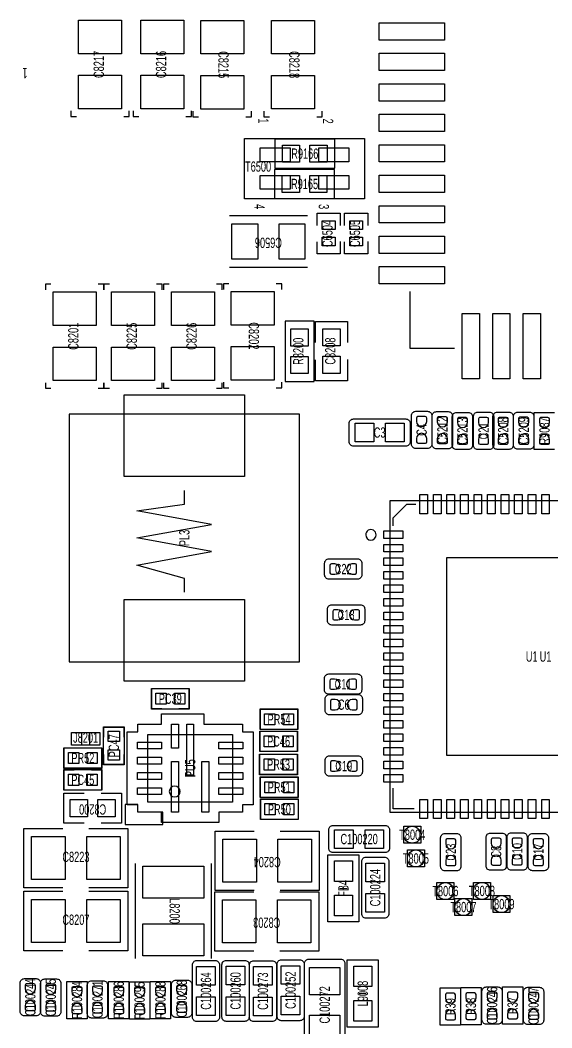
# Model space of a CAD drawing. Extents: x -30 to 128, y -44 to 82.
# Drawn here: x 80.63 to 96.34, y 12.63 to 42.39 of the extents above; entities that cross this region are included whole.
import ezdxf
from ezdxf.enums import TextEntityAlignment as Align

# ---------------------------------------------------------------- set-up
doc = ezdxf.new("R2010")
doc.units = 0
for name, color, linetype in [('PG_ASSEMBLY_TOP', 7, 'CONTINUOUS'), ('PG_SILKSCREEN_TOP', 7, 'CONTINUOUS'), ('PIN_TOP', 3, 'CONTINUOUS'), ('RD_ASSEMBLY_TOP', 70, 'CONTINUOUS'), ('RD_SILKSCREEN_TOP', 7, 'CONTINUOUS')]:
    doc.layers.add(name, color=color, linetype=linetype)

msp = doc.modelspace()

# ---------------------------------------------------------------- linework, layer by layer
at = {"layer": 'PG_ASSEMBLY_TOP'}
for points in [[(89.930732, 38.87978), (88.152732, 38.87978), (88.152732, 38.024816), (89.930732, 38.024816), (89.930732, 38.87978)], [(89.924128, 37.984684), (88.146128, 37.984684), (88.146128, 37.12972), (89.924128, 37.12972), (89.924128, 37.984684)], [(89.11971, 36.611306), (86.812374, 36.611306)], [(89.404698, 36.692332), (90.090498, 36.692332)], [(89.404698, 36.32708), (89.404698, 36.692332)], [(90.090498, 36.692332), (90.090498, 36.32581)], [(90.217498, 36.692332), (90.903298, 36.692332)], [(90.217498, 36.32708), (90.217498, 36.692332)], [(90.903298, 36.692332), (90.903298, 36.32581)], [(89.404698, 35.498532), (89.404698, 35.846004)], [(90.090498, 35.856672), (90.090498, 35.498532)], [(90.217498, 35.498532), (90.217498, 35.846004)], [(90.903298, 35.856672), (90.903298, 35.498532)], [(90.090498, 35.498532), (89.404698, 35.498532)], [(90.903298, 35.498532), (90.217498, 35.498532)], [(86.812374, 35.10407), (89.11971, 35.10407)], [(88.459818, 33.505394), (88.459818, 31.727394), (89.314782, 31.727394), (89.314782, 33.505394), (88.459818, 33.505394)], [(89.362534, 32.875474), (89.362534, 33.497774), (90.302334, 33.497774), (90.302334, 32.875474)], [(90.302334, 32.371284), (90.302334, 31.745174), (89.362534, 31.745174), (89.362534, 32.367474)], [(88.881204, 23.447756), (88.881204, 30.755844), (82.081116, 30.755844), (82.081116, 23.447756), (88.881204, 23.447756)], [(92.193364, 29.870654), (92.193364, 30.716728)], [(92.320364, 30.843728), (92.666566, 30.843728)], [(92.793566, 30.716728), (92.793566, 29.870654)], [(92.80779, 29.861256), (92.80779, 30.70733)], [(92.93479, 30.83433), (93.280992, 30.83433)], [(93.400118, 29.839158), (93.400118, 30.685232)], [(93.407992, 30.70733), (93.407992, 29.861256)], [(93.527118, 30.812232), (93.87332, 30.812232)], [(94.00032, 30.685232), (94.00032, 29.839158)], [(94.02318, 29.84246), (94.02318, 30.688534)], [(94.15018, 30.815534), (94.496382, 30.815534)], [(94.603316, 29.845), (94.603316, 30.691074)], [(94.623382, 30.688534), (94.623382, 29.84246)], [(94.730316, 30.818074), (95.076518, 30.818074)], [(95.203518, 30.691074), (95.203518, 29.845)], [(95.210376, 29.847794), (95.210376, 30.693868)], [(95.337376, 30.820868), (95.683578, 30.820868)], [(95.810578, 30.693868), (95.810578, 29.847794)], [(95.825056, 30.812486), (96.425004, 30.812486)], [(95.825056, 29.712666), (95.825056, 30.812486)], [(92.666566, 29.743654), (92.320364, 29.743654)], [(93.280992, 29.734256), (92.93479, 29.734256)], [(93.87332, 29.712158), (93.527118, 29.712158)], [(94.496382, 29.71546), (94.15018, 29.71546)], [(95.076518, 29.718), (94.730316, 29.718)], [(95.683578, 29.720794), (95.337376, 29.720794)], [(96.425004, 29.712666), (95.825056, 29.712666)], [(91.555316, 28.201366), (91.555316, 19.001486), (100.755196, 19.001486), (100.755196, 28.201366), (91.555316, 28.201366)], [(89.627456, 26.01087), (89.627456, 26.357072)], [(89.754456, 26.484072), (90.60053, 26.484072)], [(90.72753, 26.357072), (90.72753, 26.01087)], [(90.60053, 25.88387), (89.754456, 25.88387)], [(89.713054, 24.658574), (89.713054, 25.004776)], [(89.840054, 25.131776), (90.686128, 25.131776)], [(90.813128, 25.004776), (90.813128, 24.658574)], [(90.686128, 24.531574), (89.840054, 24.531574)], [(89.624154, 22.611842), (89.624154, 22.958044)], [(89.751154, 23.085044), (90.597228, 23.085044)], [(90.724228, 22.958044), (90.724228, 22.611842)], [(89.643712, 22.006814), (89.643712, 22.353016)], [(90.597228, 22.484842), (89.751154, 22.484842)], [(89.770712, 22.480016), (90.616786, 22.480016)], [(90.743786, 22.353016), (90.743786, 22.006814)], [(90.616786, 21.879814), (89.770712, 21.879814)], [(89.642188, 20.193508), (89.642188, 20.53971)], [(89.769188, 20.66671), (90.615262, 20.66671)], [(90.742262, 20.53971), (90.742262, 20.193508)], [(90.615262, 20.066508), (89.769188, 20.066508)], [(82.517996, 18.678652), (81.921096, 18.678652), (81.921096, 19.567652), (82.517996, 19.567652)], [(83.022186, 19.567652), (83.622896, 19.567652), (83.622896, 18.678652), (83.025996, 18.678652)], [(80.740504, 16.769334), (80.740504, 18.523966)], [(80.740504, 18.523966), (81.893664, 18.523966)], [(82.660744, 18.523966), (83.813904, 18.523966)], [(83.813904, 18.523966), (83.813904, 16.769334)], [(86.39302, 16.690594), (86.39302, 18.445226)], [(86.39302, 18.445226), (87.54618, 18.445226)], [(88.31326, 18.445226), (89.46642, 18.445226)], [(89.46642, 18.445226), (89.46642, 16.690594)], [(93.056202, 17.400524), (93.056202, 18.246598)], [(93.183202, 18.373598), (93.529404, 18.373598)], [(93.656404, 18.246598), (93.656404, 17.400524)], [(94.397322, 17.414494), (94.397322, 18.260568)], [(94.524322, 18.387568), (94.870524, 18.387568)], [(94.997524, 18.260568), (94.997524, 17.414494)], [(95.017336, 17.41932), (95.017336, 18.265394)], [(95.144336, 18.392394), (95.490538, 18.392394)], [(95.617538, 18.265394), (95.617538, 17.41932)], [(95.644716, 17.403064), (95.644716, 18.249138)], [(95.771716, 18.376138), (96.117918, 18.376138)], [(96.244918, 18.249138), (96.244918, 17.403064)], [(89.724484, 15.762986), (89.724484, 17.744186), (90.638884, 17.744186), (90.638884, 15.762986), (89.724484, 15.762986)], [(93.529404, 17.273524), (93.183202, 17.273524)], [(94.870524, 17.287494), (94.524322, 17.287494)], [(95.490538, 17.29232), (95.144336, 17.29232)], [(96.117918, 17.276064), (95.771716, 17.276064)], [(81.893664, 16.769334), (80.740504, 16.769334)], [(80.740504, 14.913102), (80.740504, 16.667734)], [(80.740504, 16.667734), (81.893664, 16.667734)], [(83.813904, 16.769334), (82.660744, 16.769334)], [(82.660744, 16.667734), (83.813904, 16.667734)], [(83.813904, 16.667734), (83.813904, 14.913102)], [(87.54618, 16.690594), (86.39302, 16.690594)], [(89.46642, 16.690594), (88.31326, 16.690594)], [(86.379558, 14.900656), (86.379558, 16.655288)], [(86.379558, 16.655288), (87.532718, 16.655288)], [(88.299798, 16.655288), (89.452958, 16.655288)], [(89.452958, 16.655288), (89.452958, 14.900656)], [(81.893664, 14.913102), (80.740504, 14.913102)], [(83.813904, 14.913102), (82.660744, 14.913102)], [(87.532718, 14.900656), (86.379558, 14.900656)], [(89.452958, 14.900656), (88.299798, 14.900656)], [(90.297508, 12.657582), (90.297508, 14.638782), (91.211908, 14.638782), (91.211908, 12.657582), (90.297508, 12.657582)], [(80.75549, 14.088618), (81.101692, 14.088618)], [(81.360518, 14.079982), (81.70672, 14.079982)], [(82.009234, 14.004036), (82.609182, 14.004036)], [(82.009234, 12.904216), (82.009234, 14.004036)], [(82.609182, 14.004036), (82.609182, 12.904216)], [(82.741262, 14.02461), (83.087464, 14.02461)], [(83.243166, 14.002004), (83.843114, 14.002004)], [(83.243166, 12.902184), (83.243166, 14.002004)], [(83.843114, 14.002004), (83.843114, 12.902184)], [(83.858862, 13.99159), (84.45881, 13.99159)], [(83.858862, 12.89177), (83.858862, 13.99159)], [(84.45881, 13.99159), (84.45881, 12.89177)], [(84.474304, 14.00175), (85.074252, 14.00175)], [(84.474304, 12.90193), (84.474304, 14.00175)], [(85.074252, 14.00175), (85.074252, 12.90193)], [(85.231224, 14.04493), (85.577426, 14.04493)], [(80.62849, 13.115544), (80.62849, 13.961618)], [(81.228692, 13.961618), (81.228692, 13.115544)], [(81.233518, 13.106908), (81.233518, 13.952982)], [(81.83372, 13.952982), (81.83372, 13.106908)], [(82.614262, 13.051536), (82.614262, 13.89761)], [(83.214464, 13.89761), (83.214464, 13.051536)], [(85.104224, 13.071856), (85.104224, 13.91793)], [(85.704426, 13.91793), (85.704426, 13.071856)], [(93.046296, 13.811758), (93.646244, 13.811758)], [(93.046296, 12.711938), (93.046296, 13.811758)], [(93.646244, 13.811758), (93.646244, 12.711938)], [(93.651324, 13.821918), (94.251272, 13.821918)], [(93.651324, 12.722098), (93.651324, 13.821918)], [(94.251272, 13.821918), (94.251272, 12.722098)], [(94.276926, 12.869672), (94.276926, 13.715746)], [(94.403926, 13.842746), (94.750128, 13.842746)], [(94.877128, 13.715746), (94.877128, 12.869672)], [(94.882716, 13.842746), (95.482664, 13.842746)], [(94.882716, 12.742926), (94.882716, 13.842746)], [(95.482664, 13.842746), (95.482664, 12.742926)], [(95.502984, 12.859512), (95.502984, 13.705586)], [(95.629984, 13.832586), (95.976186, 13.832586)], [(96.103186, 13.705586), (96.103186, 12.859512)], [(81.101692, 12.988544), (80.75549, 12.988544)], [(81.70672, 12.979908), (81.360518, 12.979908)], [(82.609182, 12.904216), (82.009234, 12.904216)], [(83.087464, 12.924536), (82.741262, 12.924536)], [(83.843114, 12.902184), (83.243166, 12.902184)], [(84.45881, 12.89177), (83.858862, 12.89177)], [(85.074252, 12.90193), (84.474304, 12.90193)], [(85.577426, 12.944856), (85.231224, 12.944856)], [(93.646244, 12.711938), (93.046296, 12.711938)], [(94.251272, 12.722098), (93.651324, 12.722098)], [(94.750128, 12.742672), (94.403926, 12.742672)], [(95.482664, 12.742926), (94.882716, 12.742926)], [(95.976186, 12.732512), (95.629984, 12.732512)]]:
    msp.add_lwpolyline(points, dxfattribs=at)
for points in [[(92.193364, 30.716728, -0.414214), (92.320364, 30.843728)], [(92.666566, 30.843728, -0.414214), (92.793566, 30.716728)], [(92.80779, 30.70733, -0.414214), (92.93479, 30.83433)], [(93.280992, 30.83433, -0.414214), (93.407992, 30.70733)], [(93.400118, 30.685232, -0.414214), (93.527118, 30.812232)], [(93.87332, 30.812232, -0.414214), (94.00032, 30.685232)], [(94.02318, 30.688534, -0.414214), (94.15018, 30.815534)], [(94.496382, 30.815534, -0.414214), (94.623382, 30.688534)], [(94.603316, 30.691074, -0.414214), (94.730316, 30.818074)], [(95.076518, 30.818074, -0.414214), (95.203518, 30.691074)], [(95.210376, 30.693868, -0.414214), (95.337376, 30.820868)], [(95.683578, 30.820868, -0.414214), (95.810578, 30.693868)], [(92.320364, 29.743654, -0.414214), (92.193364, 29.870654)], [(92.793566, 29.870654, -0.414214), (92.666566, 29.743654)], [(92.93479, 29.734256, -0.414214), (92.80779, 29.861256)], [(93.407992, 29.861256, -0.414214), (93.280992, 29.734256)], [(93.527118, 29.712158, -0.414214), (93.400118, 29.839158)], [(94.00032, 29.839158, -0.414214), (93.87332, 29.712158)], [(94.15018, 29.71546, -0.414214), (94.02318, 29.84246)], [(94.623382, 29.84246, -0.414214), (94.496382, 29.71546)], [(94.730316, 29.718, -0.414214), (94.603316, 29.845)], [(95.203518, 29.845, -0.414214), (95.076518, 29.718)], [(95.337376, 29.720794, -0.414214), (95.210376, 29.847794)], [(95.810578, 29.847794, -0.414214), (95.683578, 29.720794)], [(89.627456, 26.357072, -0.414214), (89.754456, 26.484072)], [(90.60053, 26.484072, -0.414214), (90.72753, 26.357072)], [(89.754456, 25.88387, -0.414214), (89.627456, 26.01087)], [(90.72753, 26.01087, -0.414214), (90.60053, 25.88387)], [(89.713054, 25.004776, -0.414214), (89.840054, 25.131776)], [(90.686128, 25.131776, -0.414214), (90.813128, 25.004776)], [(89.840054, 24.531574, -0.414214), (89.713054, 24.658574)], [(90.813128, 24.658574, -0.414214), (90.686128, 24.531574)], [(89.624154, 22.958044, -0.414214), (89.751154, 23.085044)], [(90.597228, 23.085044, -0.414214), (90.724228, 22.958044)], [(89.751154, 22.484842, -0.414214), (89.624154, 22.611842)], [(89.643712, 22.353016, -0.414214), (89.770712, 22.480016)], [(90.724228, 22.611842, -0.414214), (90.597228, 22.484842)], [(90.616786, 22.480016, -0.414214), (90.743786, 22.353016)], [(89.770712, 21.879814, -0.414214), (89.643712, 22.006814)], [(90.743786, 22.006814, -0.414214), (90.616786, 21.879814)], [(89.642188, 20.53971, -0.414214), (89.769188, 20.66671)], [(90.615262, 20.66671, -0.414214), (90.742262, 20.53971)], [(89.769188, 20.066508, -0.414214), (89.642188, 20.193508)], [(90.742262, 20.193508, -0.414214), (90.615262, 20.066508)], [(85.35797, 19.61388, 1), (85.036914, 19.61388, 1), (85.35797, 19.61388)], [(93.056202, 18.246598, -0.414214), (93.183202, 18.373598)], [(93.529404, 18.373598, -0.414214), (93.656404, 18.246598)], [(94.397322, 18.260568, -0.414214), (94.524322, 18.387568)], [(94.870524, 18.387568, -0.414214), (94.997524, 18.260568)], [(95.017336, 18.265394, -0.414214), (95.144336, 18.392394)], [(95.490538, 18.392394, -0.414214), (95.617538, 18.265394)], [(95.644716, 18.249138, -0.414214), (95.771716, 18.376138)], [(96.117918, 18.376138, -0.414214), (96.244918, 18.249138)], [(93.183202, 17.273524, -0.414214), (93.056202, 17.400524)], [(93.656404, 17.400524, -0.414214), (93.529404, 17.273524)], [(94.524322, 17.287494, -0.414214), (94.397322, 17.414494)], [(94.997524, 17.414494, -0.414214), (94.870524, 17.287494)], [(95.144336, 17.29232, -0.414214), (95.017336, 17.41932)], [(95.617538, 17.41932, -0.414214), (95.490538, 17.29232)], [(95.771716, 17.276064, -0.414214), (95.644716, 17.403064)], [(96.244918, 17.403064, -0.414214), (96.117918, 17.276064)], [(80.62849, 13.961618, -0.414214), (80.75549, 14.088618)], [(81.101692, 14.088618, -0.414214), (81.228692, 13.961618)], [(81.233518, 13.952982, -0.414214), (81.360518, 14.079982)], [(81.70672, 14.079982, -0.414214), (81.83372, 13.952982)], [(82.614262, 13.89761, -0.414214), (82.741262, 14.02461)], [(83.087464, 14.02461, -0.414214), (83.214464, 13.89761)], [(85.104224, 13.91793, -0.414214), (85.231224, 14.04493)], [(85.577426, 14.04493, -0.414214), (85.704426, 13.91793)], [(94.276926, 13.715746, -0.414214), (94.403926, 13.842746)], [(94.750128, 13.842746, -0.414214), (94.877128, 13.715746)], [(95.502984, 13.705586, -0.414214), (95.629984, 13.832586)], [(95.976186, 13.832586, -0.414214), (96.103186, 13.705586)], [(80.75549, 12.988544, -0.414214), (80.62849, 13.115544)], [(81.228692, 13.115544, -0.414214), (81.101692, 12.988544)], [(81.360518, 12.979908, -0.414214), (81.233518, 13.106908)], [(81.83372, 13.106908, -0.414214), (81.70672, 12.979908)], [(82.741262, 12.924536, -0.414214), (82.614262, 13.051536)], [(83.214464, 13.051536, -0.414214), (83.087464, 12.924536)], [(85.231224, 12.944856, -0.414214), (85.104224, 13.071856)], [(85.704426, 13.071856, -0.414214), (85.577426, 12.944856)], [(94.403926, 12.742672, -0.414214), (94.276926, 12.869672)], [(94.877128, 12.869672, -0.414214), (94.750128, 12.742672)], [(95.629984, 12.732512, -0.414214), (95.502984, 12.859512)], [(96.103186, 12.859512, -0.414214), (95.976186, 12.732512)]]:
    msp.add_lwpolyline(points, format="xyb", dxfattribs=at)
for points in [[(92.026994, 30.61589, -0.414214), (92.153994, 30.48889), (92.153994, 29.942536, -0.414214), (92.026994, 29.815536), (90.48115, 29.815536, -0.414214), (90.35415, 29.942536), (90.35415, 30.48889, -0.414214), (90.48115, 30.61589)], [(89.874344, 17.810988, -0.414214), (89.747344, 17.937988), (89.747344, 18.484342, -0.414214), (89.874344, 18.611342), (91.420188, 18.611342, -0.414214), (91.547188, 18.484342), (91.547188, 17.937988, -0.414214), (91.420188, 17.810988)], [(91.522804, 16.002508, -0.414214), (91.395804, 15.875508), (90.84945, 15.875508, -0.414214), (90.72245, 16.002508), (90.72245, 17.548352, -0.414214), (90.84945, 17.675352), (91.395804, 17.675352, -0.414214), (91.522804, 17.548352)], [(85.71992, 14.495526, -0.414214), (85.84692, 14.622526), (86.393274, 14.622526, -0.414214), (86.520274, 14.495526), (86.520274, 12.949682, -0.414214), (86.393274, 12.822682), (85.84692, 12.822682, -0.414214), (85.71992, 12.949682)], [(87.394542, 12.954254, -0.414214), (87.267542, 12.827254), (86.721188, 12.827254, -0.414214), (86.594188, 12.954254), (86.594188, 14.500098, -0.414214), (86.721188, 14.627098), (87.267542, 14.627098, -0.414214), (87.394542, 14.500098)], [(88.203278, 12.944856, -0.414214), (88.076278, 12.817856), (87.529924, 12.817856, -0.414214), (87.402924, 12.944856), (87.402924, 14.4907, -0.414214), (87.529924, 14.6177), (88.076278, 14.6177, -0.414214), (88.203278, 14.4907)], [(88.220804, 14.51864, -0.414214), (88.347804, 14.64564), (88.894158, 14.64564, -0.414214), (89.021158, 14.51864), (89.021158, 12.972796, -0.414214), (88.894158, 12.845796), (88.347804, 12.845796, -0.414214), (88.220804, 12.972796)], [(89.030302, 14.53515, -0.414214), (89.157302, 14.66215), (90.102182, 14.66215, -0.414214), (90.229182, 14.53515), (90.229182, 12.09167, -0.414214), (90.102182, 11.96467), (89.157302, 11.96467, -0.414214), (89.030302, 12.09167)]]:
    msp.add_lwpolyline(points, format="xyb", close=True, dxfattribs=at)
for points in [[(85.624416, 22.660102), (85.624416, 22.050502), (84.506816, 22.050502), (84.506816, 22.660102)], [(88.839294, 22.052534), (88.839294, 21.442934), (87.721694, 21.442934), (87.721694, 22.052534)], [(83.092798, 21.523452), (83.702398, 21.523452), (83.702398, 20.405852), (83.092798, 20.405852)], [(86.904576, 19.299682), (84.404708, 19.299682), (84.404708, 21.299678), (86.904576, 21.299678)], [(88.82634, 21.401278), (88.82634, 20.791678), (87.70874, 20.791678), (87.70874, 21.401278)], [(81.923128, 20.298918), (81.923128, 20.908518), (83.040728, 20.908518), (83.040728, 20.298918)], [(88.824054, 20.719288), (88.824054, 20.109688), (87.706454, 20.109688), (87.706454, 20.719288)], [(81.922366, 19.654266), (81.922366, 20.263866), (83.039966, 20.263866), (83.039966, 19.654266)], [(87.726774, 19.435318), (87.726774, 20.044918), (88.844374, 20.044918), (88.844374, 19.435318)], [(87.731854, 18.786602), (87.731854, 19.396202), (88.849454, 19.396202), (88.849454, 18.786602)], [(91.967812, 18.089372), (91.967812, 18.589244), (92.467684, 18.589244), (92.467684, 18.089372)], [(92.075, 17.38757), (92.075, 17.887442), (92.574872, 17.887442), (92.574872, 17.38757)], [(92.946474, 16.42491), (92.946474, 16.924782), (93.446346, 16.924782), (93.446346, 16.42491)], [(94.027752, 16.428212), (94.027752, 16.928084), (94.527624, 16.928084), (94.527624, 16.428212)], [(93.47962, 15.952724), (93.47962, 16.452596), (93.979492, 16.452596), (93.979492, 15.952724)], [(94.604332, 16.039084), (94.604332, 16.538956), (95.104204, 16.538956), (95.104204, 16.039084)]]:
    msp.add_lwpolyline(points, close=True, dxfattribs=at)
at = {"layer": 'PG_SILKSCREEN_TOP'}
for points in [[(82.126836, 39.715186), (82.126836, 39.550086)], [(83.854036, 39.550086), (83.854036, 39.715186)], [(83.96732, 39.713662), (83.96732, 39.548562)], [(85.69452, 39.548562), (85.69452, 39.713662)], [(85.736684, 39.707312), (85.736684, 39.542212)], [(87.463884, 39.542212), (87.463884, 39.707312)], [(87.831168, 39.708836), (87.831168, 39.543736)], [(89.558368, 39.543736), (89.558368, 39.708836)], [(82.126836, 39.550086), (82.291936, 39.550086)], [(83.688936, 39.550086), (83.854036, 39.550086)], [(83.96732, 39.548562), (84.13242, 39.548562)], [(85.52942, 39.548562), (85.69452, 39.548562)], [(85.736684, 39.542212), (85.901784, 39.542212)], [(87.298784, 39.542212), (87.463884, 39.542212)], [(87.831168, 39.543736), (87.996268, 39.543736)], [(89.393268, 39.543736), (89.558368, 39.543736)], [(87.254588, 37.122354), (87.254588, 38.900354)], [(87.254588, 38.900354), (90.810588, 38.900354)], [(90.810588, 38.900354), (90.810588, 37.122354)], [(90.810588, 37.122354), (87.254588, 37.122354)], [(81.374742, 34.59607), (81.374742, 34.43097)], [(81.539842, 34.59607), (81.374742, 34.59607)], [(83.101942, 34.59607), (82.936842, 34.59607)], [(83.100672, 34.59607), (83.100672, 34.43097)], [(83.265772, 34.59607), (83.100672, 34.59607)], [(83.101942, 34.43097), (83.101942, 34.59607)], [(84.827872, 34.59607), (84.662772, 34.59607)], [(84.827872, 34.43097), (84.827872, 34.59607)], [(84.869274, 34.59607), (84.869274, 34.43097)], [(85.034374, 34.59607), (84.869274, 34.59607)], [(86.596474, 34.59607), (86.431374, 34.59607)], [(86.596474, 34.43097), (86.596474, 34.59607)], [(86.634574, 34.608008), (86.634574, 34.442908)], [(86.799674, 34.608008), (86.634574, 34.608008)], [(88.361774, 34.608008), (88.196674, 34.608008)], [(88.361774, 34.442908), (88.361774, 34.608008)], [(92.14866, 34.378392), (92.14866, 32.711136), (93.466158, 32.711136)], [(81.374742, 31.68777), (81.374742, 31.52267)], [(83.100672, 31.68777), (83.100672, 31.52267)], [(83.101942, 31.52267), (83.101942, 31.68777)], [(84.827872, 31.52267), (84.827872, 31.68777)], [(84.869274, 31.68777), (84.869274, 31.52267)], [(86.596474, 31.52267), (86.596474, 31.68777)], [(86.634574, 31.699708), (86.634574, 31.534608)], [(88.361774, 31.534608), (88.361774, 31.699708)], [(81.374742, 31.52267), (81.539842, 31.52267)], [(82.936842, 31.52267), (83.101942, 31.52267)], [(83.100672, 31.52267), (83.265772, 31.52267)], [(84.662772, 31.52267), (84.827872, 31.52267)], [(84.869274, 31.52267), (85.034374, 31.52267)], [(86.431374, 31.52267), (86.596474, 31.52267)], [(86.634574, 31.534608), (86.799674, 31.534608)], [(88.196674, 31.534608), (88.361774, 31.534608)], [(83.2612, 30.755844), (82.081116, 30.755844), (82.081116, 23.447756), (83.461098, 23.447756)], [(88.881204, 23.447756), (88.881204, 30.755844), (87.581232, 30.755844)], [(85.48116, 25.501854), (85.48116, 25.901904), (84.081112, 26.3017), (86.28126, 26.70175), (84.081112, 27.1018), (86.28126, 27.50185), (84.081112, 27.9019), (85.48116, 28.101798), (85.48116, 28.501848)], [(91.655392, 27.4574), (91.655392, 27.701494), (92.055188, 28.10129), (92.322142, 28.10129)], [(87.62111, 23.447756), (88.881204, 23.447756)], [(84.811616, 22.055328), (84.515706, 22.055328), (84.515706, 22.655276), (84.811616, 22.655276)], [(85.319616, 22.655276), (85.615526, 22.655276), (85.615526, 22.055328)], [(85.615526, 22.055328), (85.319616, 22.055328)], [(88.830404, 21.44776), (87.730584, 21.44776), (87.730584, 22.047708), (88.830404, 22.047708), (88.830404, 21.44776)], [(84.804758, 18.699734), (84.804758, 18.999708), (84.104734, 18.999708), (84.104734, 19.219672), (83.7946, 19.219672), (83.7946, 21.379688), (84.104734, 21.379688), (84.104734, 21.599652), (84.804758, 21.599652), (84.804758, 21.909786), (86.054692, 21.909786), (86.054692, 21.599652), (87.20455, 21.599652), (87.20455, 21.379688), (87.514684, 21.379688), (87.514684, 19.219672), (87.20455, 19.219672), (87.20455, 18.999708), (86.504526, 18.999708), (86.504526, 18.699734), (84.804758, 18.699734)], [(83.097624, 21.218652), (83.097624, 21.514562), (83.697572, 21.514562)], [(83.697572, 21.514562), (83.697572, 21.218652)], [(88.01354, 20.796504), (87.71763, 20.796504), (87.71763, 21.396452), (88.01354, 21.396452)], [(88.52154, 21.396452), (88.81745, 21.396452), (88.81745, 20.796504)], [(81.932018, 20.903692), (83.031838, 20.903692), (83.031838, 20.303744), (81.932018, 20.303744), (81.932018, 20.903692)], [(83.697572, 20.710652), (83.697572, 20.414742), (83.097624, 20.414742), (83.097624, 20.710652)], [(88.815164, 20.114514), (87.715344, 20.114514), (87.715344, 20.714462), (88.815164, 20.714462), (88.815164, 20.114514)], [(88.81745, 20.796504), (88.52154, 20.796504)], [(81.931256, 20.25904), (82.227166, 20.25904)], [(82.227166, 19.659092), (81.931256, 19.659092), (81.931256, 20.25904)], [(82.735166, 20.25904), (83.031076, 20.25904), (83.031076, 19.659092), (82.735166, 19.659092)], [(87.735664, 20.040092), (88.835484, 20.040092), (88.835484, 19.440144), (87.735664, 19.440144), (87.735664, 20.040092)], [(92.27312, 19.101562), (91.655392, 19.101562), (91.655392, 19.713448)], [(87.740744, 19.391376), (88.840564, 19.391376), (88.840564, 18.791428), (87.740744, 18.791428), (87.740744, 19.391376)], [(84.027264, 17.491456), (84.027264, 14.681708)], [(86.287864, 14.681708), (86.287864, 17.491456)], [(90.080084, 16.753586), (90.283284, 16.753586)], [(90.653108, 13.648182), (90.856308, 13.648182)]]:
    msp.add_lwpolyline(points, dxfattribs=at)
msp.add_lwpolyline([(91.149678, 27.19451, 1.000278), (90.840814, 27.194256, 0.999722), (91.149678, 27.19451)], format="xyb", dxfattribs=at)
msp.add_lwpolyline([(83.734656, 19.229578), (83.734656, 18.63979), (84.844636, 18.63979), (84.844636, 18.999708), (84.104734, 18.999708), (84.104734, 19.229578)], close=True, dxfattribs=at)
at = {"layer": 'PIN_TOP'}
for points in [[(82.355436, 42.394886), (83.625436, 42.394886), (83.625436, 41.404286), (82.355436, 41.404286)], [(84.19592, 42.393362), (85.46592, 42.393362), (85.46592, 41.402762), (84.19592, 41.402762)], [(85.965284, 42.387012), (87.235284, 42.387012), (87.235284, 41.396412), (85.965284, 41.396412)], [(88.059768, 42.388536), (89.329768, 42.388536), (89.329768, 41.397936), (88.059768, 41.397936)], [(93.17355, 41.80713), (91.24315, 41.80713), (91.24315, 42.31513), (93.17355, 42.31513)], [(93.17355, 40.907208), (91.24315, 40.907208), (91.24315, 41.415208), (93.17355, 41.415208)], [(82.355436, 40.769286), (83.625436, 40.769286), (83.625436, 39.778686), (82.355436, 39.778686)], [(84.19592, 40.767762), (85.46592, 40.767762), (85.46592, 39.777162), (84.19592, 39.777162)], [(85.965284, 40.761412), (87.235284, 40.761412), (87.235284, 39.770812), (85.965284, 39.770812)], [(88.059768, 40.762936), (89.329768, 40.762936), (89.329768, 39.772336), (88.059768, 39.772336)], [(93.17355, 40.007032), (91.24315, 40.007032), (91.24315, 40.515032), (93.17355, 40.515032)], [(93.17355, 39.10711), (91.24315, 39.10711), (91.24315, 39.61511), (93.17355, 39.61511)], [(88.889332, 38.706298), (88.889332, 38.198298), (88.381332, 38.198298), (88.381332, 38.706298)], [(89.702132, 38.706298), (89.702132, 38.198298), (89.194132, 38.198298), (89.194132, 38.706298)], [(93.17355, 38.207188), (91.24315, 38.207188), (91.24315, 38.715188), (93.17355, 38.715188)], [(87.724488, 38.620954), (88.613488, 38.620954), (88.613488, 38.214554), (87.724488, 38.214554)], [(89.451688, 38.620954), (90.340688, 38.620954), (90.340688, 38.214554), (89.451688, 38.214554)], [(87.724488, 37.808154), (88.613488, 37.808154), (88.613488, 37.401754), (87.724488, 37.401754)], [(88.882728, 37.811202), (88.882728, 37.303202), (88.374728, 37.303202), (88.374728, 37.811202)], [(89.695528, 37.811202), (89.695528, 37.303202), (89.187528, 37.303202), (89.187528, 37.811202)], [(89.451688, 37.808154), (90.340688, 37.808154), (90.340688, 37.401754), (89.451688, 37.401754)], [(93.17355, 37.307012), (91.24315, 37.307012), (91.24315, 37.815012), (93.17355, 37.815012)], [(93.17355, 36.40709), (91.24315, 36.40709), (91.24315, 36.91509), (93.17355, 36.91509)], [(87.648542, 36.378388), (87.648542, 35.336988), (86.886542, 35.336988), (86.886542, 36.378388)], [(89.045542, 36.378388), (89.045542, 35.336988), (88.283542, 35.336988), (88.283542, 36.378388)], [(89.938098, 36.209732), (89.557098, 36.209732), (89.557098, 36.463732), (89.938098, 36.463732)], [(90.750898, 36.209732), (90.369898, 36.209732), (90.369898, 36.463732), (90.750898, 36.463732)], [(93.17355, 35.507168), (91.24315, 35.507168), (91.24315, 36.015168), (93.17355, 36.015168)], [(89.938098, 35.727132), (89.557098, 35.727132), (89.557098, 35.981132), (89.938098, 35.981132)], [(90.750898, 35.727132), (90.369898, 35.727132), (90.369898, 35.981132), (90.750898, 35.981132)], [(93.17355, 34.606992), (91.24315, 34.606992), (91.24315, 35.114992), (93.17355, 35.114992)], [(82.873342, 33.37687), (81.603342, 33.37687), (81.603342, 34.36747), (82.873342, 34.36747)], [(84.599272, 33.37687), (83.329272, 33.37687), (83.329272, 34.36747), (84.599272, 34.36747)], [(86.367874, 33.37687), (85.097874, 33.37687), (85.097874, 34.36747), (86.367874, 34.36747)], [(88.133174, 33.388808), (86.863174, 33.388808), (86.863174, 34.379408), (88.133174, 34.379408)], [(94.202758, 33.736026), (94.202758, 31.805626), (93.694758, 31.805626), (93.694758, 33.736026)], [(95.10268, 33.736026), (95.10268, 31.805626), (94.59468, 31.805626), (94.59468, 33.736026)], [(96.002602, 33.736026), (96.002602, 31.805626), (95.494602, 31.805626), (95.494602, 33.736026)], [(88.6333, 33.276794), (89.1413, 33.276794), (89.1413, 32.768794), (88.6333, 32.768794)], [(90.086434, 32.773874), (89.578434, 32.773874), (89.578434, 33.281874), (90.086434, 33.281874)], [(82.873342, 31.75127), (81.603342, 31.75127), (81.603342, 32.74187), (82.873342, 32.74187)], [(84.599272, 31.75127), (83.329272, 31.75127), (83.329272, 32.74187), (84.599272, 32.74187)], [(86.367874, 31.75127), (85.097874, 31.75127), (85.097874, 32.74187), (86.367874, 32.74187)], [(88.133174, 31.763208), (86.863174, 31.763208), (86.863174, 32.753808), (88.133174, 32.753808)], [(88.6333, 32.463994), (89.1413, 32.463994), (89.1413, 31.955994), (88.6333, 31.955994)], [(90.086434, 31.961074), (89.578434, 31.961074), (89.578434, 32.469074), (90.086434, 32.469074)], [(87.25916, 28.920186), (83.70316, 28.920186), (83.70316, 31.333186), (87.25916, 31.333186)], [(91.078939, 30.490541), (91.078939, 29.940631), (90.529029, 29.940631), (90.529029, 30.490541)], [(91.979115, 30.490541), (91.979115, 29.940631), (91.429205, 29.940631), (91.429205, 30.490541)], [(92.442792, 27.819858), (92.442792, 28.382722), (92.667836, 28.382722), (92.667836, 27.819858)], [(92.842842, 27.819858), (92.842842, 28.382722), (93.067886, 28.382722), (93.067886, 27.819858)], [(93.242638, 27.819858), (93.242638, 28.382722), (93.467682, 28.382722), (93.467682, 27.819858)], [(93.642688, 27.819858), (93.642688, 28.382722), (93.867732, 28.382722), (93.867732, 27.819858)], [(94.042738, 27.819858), (94.042738, 28.382722), (94.267782, 28.382722), (94.267782, 27.819858)], [(94.442788, 27.819858), (94.442788, 28.382722), (94.667832, 28.382722), (94.667832, 27.819858)], [(94.842838, 27.819858), (94.842838, 28.382722), (95.067882, 28.382722), (95.067882, 27.819858)], [(95.242634, 27.819858), (95.242634, 28.382722), (95.467678, 28.382722), (95.467678, 27.819858)], [(95.642684, 27.819858), (95.642684, 28.382722), (95.867728, 28.382722), (95.867728, 27.819858)], [(96.042734, 27.819858), (96.042734, 28.382722), (96.267778, 28.382722), (96.267778, 27.819858)], [(91.37396, 27.31389), (91.936824, 27.31389), (91.936824, 27.088846), (91.37396, 27.088846)], [(91.37396, 26.91384), (91.936824, 26.91384), (91.936824, 26.688796), (91.37396, 26.688796)], [(91.37396, 26.514044), (91.936824, 26.514044), (91.936824, 26.289), (91.37396, 26.289)], [(93.234256, 20.680426), (93.234256, 26.522426), (99.076256, 26.522426), (99.076256, 20.680426)], [(91.37396, 26.113994), (91.936824, 26.113994), (91.936824, 25.88895), (91.37396, 25.88895)], [(91.37396, 25.713944), (91.936824, 25.713944), (91.936824, 25.4889), (91.37396, 25.4889)], [(91.37396, 25.313894), (91.936824, 25.313894), (91.936824, 25.08885), (91.37396, 25.08885)], [(87.25916, 22.870414), (83.70316, 22.870414), (83.70316, 25.283414), (87.25916, 25.283414)], [(91.37396, 24.913844), (91.936824, 24.913844), (91.936824, 24.6888), (91.37396, 24.6888)], [(91.37396, 24.514048), (91.936824, 24.514048), (91.936824, 24.289004), (91.37396, 24.289004)], [(91.37396, 24.113998), (91.936824, 24.113998), (91.936824, 23.888954), (91.37396, 23.888954)], [(91.37396, 23.713948), (91.936824, 23.713948), (91.936824, 23.488904), (91.37396, 23.488904)], [(91.37396, 23.313898), (91.936824, 23.313898), (91.936824, 23.088854), (91.37396, 23.088854)], [(91.37396, 22.913848), (91.936824, 22.913848), (91.936824, 22.688804), (91.37396, 22.688804)], [(84.942934, 22.520402), (84.942934, 22.190202), (84.638134, 22.190202), (84.638134, 22.520402)], [(85.493098, 22.520402), (85.493098, 22.190202), (85.188298, 22.190202), (85.188298, 22.520402)], [(91.37396, 22.514052), (91.936824, 22.514052), (91.936824, 22.289008), (91.37396, 22.289008)], [(91.37396, 22.114002), (91.936824, 22.114002), (91.936824, 21.888958), (91.37396, 21.888958)], [(88.157812, 21.912834), (88.157812, 21.582634), (87.853012, 21.582634), (87.853012, 21.912834)], [(88.707976, 21.912834), (88.707976, 21.582634), (88.403176, 21.582634), (88.403176, 21.912834)], [(85.102954, 20.89404), (85.102954, 21.60524), (85.306154, 21.60524), (85.306154, 20.89404)], [(85.553042, 20.10029), (85.553042, 21.59889), (85.756242, 21.59889), (85.756242, 20.10029)], [(91.37396, 21.713952), (91.936824, 21.713952), (91.936824, 21.488908), (91.37396, 21.488908)], [(82.679032, 21.359622), (82.679032, 20.978622), (82.145632, 20.978622), (82.145632, 21.359622)], [(82.983832, 21.359622), (82.983832, 20.978622), (82.450432, 20.978622), (82.450432, 21.359622)], [(83.232498, 21.392134), (83.562698, 21.392134), (83.562698, 21.087334), (83.232498, 21.087334)], [(88.144858, 21.261578), (88.144858, 20.931378), (87.840058, 20.931378), (87.840058, 21.261578)], [(88.695022, 21.261578), (88.695022, 20.931378), (88.390222, 20.931378), (88.390222, 21.261578)], [(91.37396, 21.313902), (91.936824, 21.313902), (91.936824, 21.088858), (91.37396, 21.088858)], [(83.232498, 20.84197), (83.562698, 20.84197), (83.562698, 20.53717), (83.232498, 20.53717)], [(84.810346, 20.873212), (84.099146, 20.873212), (84.099146, 21.076412), (84.810346, 21.076412)], [(87.210138, 20.873212), (86.498938, 20.873212), (86.498938, 21.076412), (87.210138, 21.076412)], [(91.37396, 20.913852), (91.936824, 20.913852), (91.936824, 20.688808), (91.37396, 20.688808)], [(82.054446, 20.438618), (82.054446, 20.768818), (82.359246, 20.768818), (82.359246, 20.438618)], [(82.60461, 20.438618), (82.60461, 20.768818), (82.90941, 20.768818), (82.90941, 20.438618)], [(84.810346, 20.423124), (84.099146, 20.423124), (84.099146, 20.626324), (84.810346, 20.626324)], [(87.210138, 20.423124), (86.498938, 20.423124), (86.498938, 20.626324), (87.210138, 20.626324)], [(88.142572, 20.579588), (88.142572, 20.249388), (87.837772, 20.249388), (87.837772, 20.579588)], [(88.692736, 20.579588), (88.692736, 20.249388), (88.387936, 20.249388), (88.387936, 20.579588)], [(85.306154, 20.49907), (85.306154, 19.00047), (85.102954, 19.00047), (85.102954, 20.49907)], [(86.20633, 20.49907), (86.20633, 19.00047), (86.00313, 19.00047), (86.00313, 20.49907)], [(91.37396, 20.514056), (91.936824, 20.514056), (91.936824, 20.289012), (91.37396, 20.289012)], [(82.053684, 19.793966), (82.053684, 20.124166), (82.358484, 20.124166), (82.358484, 19.793966)], [(82.603848, 19.793966), (82.603848, 20.124166), (82.908648, 20.124166), (82.908648, 19.793966)], [(84.810346, 19.973036), (84.099146, 19.973036), (84.099146, 20.176236), (84.810346, 20.176236)], [(87.210138, 19.973036), (86.498938, 19.973036), (86.498938, 20.176236), (87.210138, 20.176236)], [(91.37396, 20.114006), (91.936824, 20.114006), (91.936824, 19.888962), (91.37396, 19.888962)], [(84.810346, 19.522948), (84.099146, 19.522948), (84.099146, 19.726148), (84.810346, 19.726148)], [(87.210138, 19.522948), (86.498938, 19.522948), (86.498938, 19.726148), (87.210138, 19.726148)], [(87.858092, 19.575018), (87.858092, 19.905218), (88.162892, 19.905218), (88.162892, 19.575018)], [(88.408256, 19.575018), (88.408256, 19.905218), (88.713056, 19.905218), (88.713056, 19.575018)], [(82.619596, 19.377152), (82.619596, 18.869152), (82.111596, 18.869152), (82.111596, 19.377152)], [(83.432396, 19.377152), (83.432396, 18.869152), (82.924396, 18.869152), (82.924396, 19.377152)], [(92.442792, 18.82013), (92.442792, 19.382994), (92.667836, 19.382994), (92.667836, 18.82013)], [(92.842842, 18.82013), (92.842842, 19.382994), (93.067886, 19.382994), (93.067886, 18.82013)], [(93.242638, 18.82013), (93.242638, 19.382994), (93.467682, 19.382994), (93.467682, 18.82013)], [(93.642688, 18.82013), (93.642688, 19.382994), (93.867732, 19.382994), (93.867732, 18.82013)], [(94.042738, 18.82013), (94.042738, 19.382994), (94.267782, 19.382994), (94.267782, 18.82013)], [(94.442788, 18.82013), (94.442788, 19.382994), (94.667832, 19.382994), (94.667832, 18.82013)], [(94.842838, 18.82013), (94.842838, 19.382994), (95.067882, 19.382994), (95.067882, 18.82013)], [(95.242634, 18.82013), (95.242634, 19.382994), (95.467678, 19.382994), (95.467678, 18.82013)], [(95.642684, 18.82013), (95.642684, 19.382994), (95.867728, 19.382994), (95.867728, 18.82013)], [(96.042734, 18.82013), (96.042734, 19.382994), (96.267778, 19.382994), (96.267778, 18.82013)], [(87.863172, 18.926302), (87.863172, 19.256502), (88.167972, 19.256502), (88.167972, 18.926302)], [(88.413336, 18.926302), (88.413336, 19.256502), (88.718136, 19.256502), (88.718136, 18.926302)], [(89.922096, 17.93621), (89.922096, 18.48612), (90.472006, 18.48612), (90.472006, 17.93621)], [(90.822272, 17.93621), (90.822272, 18.48612), (91.372182, 18.48612), (91.372182, 17.93621)], [(81.959704, 18.28165), (81.959704, 17.01165), (80.969104, 17.01165), (80.969104, 18.28165)], [(83.585304, 18.28165), (83.585304, 17.01165), (82.594704, 17.01165), (82.594704, 18.28165)], [(86.62162, 16.93291), (86.62162, 18.20291), (87.61222, 18.20291), (87.61222, 16.93291)], [(88.24722, 16.93291), (88.24722, 18.20291), (89.23782, 18.20291), (89.23782, 16.93291)], [(90.448384, 16.956786), (89.914984, 16.956786), (89.914984, 17.566386), (90.448384, 17.566386)], [(86.059264, 16.467582), (84.255864, 16.467582), (84.255864, 17.407382), (86.059264, 17.407382)], [(91.397455, 16.950563), (90.847545, 16.950563), (90.847545, 17.500473), (91.397455, 17.500473)], [(81.959704, 16.425418), (81.959704, 15.155418), (80.969104, 15.155418), (80.969104, 16.425418)], [(83.585304, 16.425418), (83.585304, 15.155418), (82.594704, 15.155418), (82.594704, 16.425418)], [(86.608158, 15.142972), (86.608158, 16.412972), (87.598758, 16.412972), (87.598758, 15.142972)], [(88.233758, 15.142972), (88.233758, 16.412972), (89.224358, 16.412972), (89.224358, 15.142972)], [(90.448384, 15.940786), (89.914984, 15.940786), (89.914984, 16.550386), (90.448384, 16.550386)], [(91.397455, 16.050387), (90.847545, 16.050387), (90.847545, 16.600297), (91.397455, 16.600297)], [(86.059264, 14.765782), (84.255864, 14.765782), (84.255864, 15.705582), (86.059264, 15.705582)], [(85.845269, 14.447647), (86.395179, 14.447647), (86.395179, 13.897737), (85.845269, 13.897737)], [(87.269193, 13.902309), (86.719283, 13.902309), (86.719283, 14.452219), (87.269193, 14.452219)], [(88.077929, 13.892911), (87.528019, 13.892911), (87.528019, 14.442821), (88.077929, 14.442821)], [(88.346153, 14.470761), (88.896063, 14.470761), (88.896063, 13.920851), (88.346153, 13.920851)], [(89.179781, 14.413484), (90.079703, 14.413484), (90.079703, 13.613384), (89.179781, 13.613384)], [(91.021408, 13.851382), (90.488008, 13.851382), (90.488008, 14.460982), (91.021408, 14.460982)], [(85.845269, 13.547471), (86.395179, 13.547471), (86.395179, 12.997561), (85.845269, 12.997561)], [(87.269193, 13.002133), (86.719283, 13.002133), (86.719283, 13.552043), (87.269193, 13.552043)], [(88.077929, 12.992735), (87.528019, 12.992735), (87.528019, 13.542645), (88.077929, 13.542645)], [(88.346153, 13.570585), (88.896063, 13.570585), (88.896063, 13.020675), (88.346153, 13.020675)], [(91.021408, 12.835382), (90.488008, 12.835382), (90.488008, 13.444982), (91.021408, 13.444982)], [(89.179781, 13.013436), (90.079703, 13.013436), (90.079703, 12.213336), (89.179781, 12.213336)]]:
    msp.add_lwpolyline(points, close=True, dxfattribs=at)
for points in [[(92.643452, 30.543754), (92.643452, 30.645354, 0.375524), (92.594938, 30.687772), (92.379038, 30.687772, 0.365699), (92.343224, 30.645354), (92.343224, 30.543754, 0.999521)], [(93.258132, 30.53461), (93.258132, 30.63621, 0.375524), (93.209618, 30.678628), (92.993718, 30.678628, 0.365699), (92.957904, 30.63621), (92.957904, 30.53461, 0.999521)], [(93.85046, 30.512512), (93.85046, 30.614112, 0.375524), (93.801946, 30.65653), (93.586046, 30.65653, 0.365699), (93.550232, 30.614112), (93.550232, 30.512512, 0.999521)], [(94.473268, 30.51556), (94.473268, 30.61716, 0.375524), (94.424754, 30.659578), (94.208854, 30.659578, 0.365699), (94.17304, 30.61716), (94.17304, 30.51556, 0.999521)], [(95.053658, 30.518354), (95.053658, 30.619954, 0.375524), (95.005144, 30.662372), (94.789244, 30.662372, 0.365699), (94.75343, 30.619954), (94.75343, 30.518354, 0.999521)], [(95.660718, 30.521148), (95.660718, 30.622748, 0.375524), (95.612204, 30.665166), (95.396304, 30.665166, 0.365699), (95.36049, 30.622748), (95.36049, 30.521148, 0.999521)], [(96.275144, 30.512766), (96.275144, 30.614366, 0.375524), (96.22663, 30.656784), (96.01073, 30.656784, 0.365699), (95.974916, 30.614366), (95.974916, 30.512766, 0.999521)], [(92.343224, 30.043374), (92.343224, 29.941774, 0.375524), (92.391738, 29.899356), (92.607638, 29.899356, 0.365699), (92.643452, 29.941774), (92.643452, 30.043374, 0.999521)], [(92.957904, 30.03423), (92.957904, 29.93263, 0.375524), (93.006418, 29.890212), (93.222318, 29.890212, 0.365699), (93.258132, 29.93263), (93.258132, 30.03423, 0.999521)], [(93.550232, 30.012132), (93.550232, 29.910532, 0.375524), (93.598746, 29.868114), (93.814646, 29.868114, 0.365699), (93.85046, 29.910532), (93.85046, 30.012132, 0.999521)], [(94.17304, 30.01518), (94.17304, 29.91358, 0.375524), (94.221554, 29.871162), (94.437454, 29.871162, 0.365699), (94.473268, 29.91358), (94.473268, 30.01518, 0.999521)], [(94.75343, 30.017974), (94.75343, 29.916374, 0.375524), (94.801944, 29.873956), (95.017844, 29.873956, 0.365699), (95.053658, 29.916374), (95.053658, 30.017974, 0.999521)], [(95.36049, 30.020768), (95.36049, 29.919168, 0.375524), (95.409004, 29.87675), (95.624904, 29.87675, 0.365699), (95.660718, 29.919168), (95.660718, 30.020768, 0.999521)], [(95.974916, 30.012386), (95.974916, 29.910786, 0.375524), (96.02343, 29.868368), (96.23933, 29.868368, 0.365699), (96.275144, 29.910786), (96.275144, 30.012386, 0.999521)], [(89.92743, 26.333958), (89.82583, 26.333958, 0.375524), (89.783412, 26.285444), (89.783412, 26.069544, 0.365699), (89.82583, 26.03373), (89.92743, 26.03373, 0.999521)], [(90.42781, 26.03373), (90.52941, 26.03373, 0.375524), (90.571828, 26.082244), (90.571828, 26.298144, 0.365699), (90.52941, 26.333958), (90.42781, 26.333958, 0.999521)], [(90.013028, 24.981662), (89.911428, 24.981662, 0.375524), (89.86901, 24.933148), (89.86901, 24.717248, 0.365699), (89.911428, 24.681434), (90.013028, 24.681434, 0.999521)], [(90.513408, 24.681434), (90.615008, 24.681434, 0.375524), (90.657426, 24.729948), (90.657426, 24.945848, 0.365699), (90.615008, 24.981662), (90.513408, 24.981662, 0.999521)], [(89.924128, 22.93493), (89.822528, 22.93493, 0.375524), (89.78011, 22.886416), (89.78011, 22.670516, 0.365699), (89.822528, 22.634702), (89.924128, 22.634702, 0.999521)], [(90.424508, 22.634702), (90.526108, 22.634702, 0.375524), (90.568526, 22.683216), (90.568526, 22.899116, 0.365699), (90.526108, 22.93493), (90.424508, 22.93493, 0.999521)], [(89.943686, 22.329902), (89.842086, 22.329902, 0.375524), (89.799668, 22.281388), (89.799668, 22.065488, 0.365699), (89.842086, 22.029674), (89.943686, 22.029674, 0.999521)], [(90.444066, 22.029674), (90.545666, 22.029674, 0.375524), (90.588084, 22.078188), (90.588084, 22.294088, 0.365699), (90.545666, 22.329902), (90.444066, 22.329902, 0.999521)], [(89.942162, 20.516596), (89.840562, 20.516596, 0.375524), (89.798144, 20.468082), (89.798144, 20.252182, 0.365699), (89.840562, 20.216368), (89.942162, 20.216368, 0.999521)], [(90.442542, 20.216368), (90.544142, 20.216368, 0.375524), (90.58656, 20.264882), (90.58656, 20.480782, 0.365699), (90.544142, 20.516596), (90.442542, 20.516596, 0.999521)], [(93.506544, 18.073878), (93.506544, 18.175478, 0.375524), (93.45803, 18.217896), (93.24213, 18.217896, 0.365699), (93.206316, 18.175478), (93.206316, 18.073878, 0.999521)], [(94.847664, 18.087848), (94.847664, 18.189448, 0.375524), (94.79915, 18.231866), (94.58325, 18.231866, 0.365699), (94.547436, 18.189448), (94.547436, 18.087848, 0.999521)], [(95.467678, 18.092674), (95.467678, 18.194274, 0.375524), (95.419164, 18.236692), (95.203264, 18.236692, 0.365699), (95.16745, 18.194274), (95.16745, 18.092674, 0.999521)], [(96.095058, 18.076418), (96.095058, 18.178018, 0.375524), (96.046544, 18.220436), (95.830644, 18.220436, 0.365699), (95.79483, 18.178018), (95.79483, 18.076418, 0.999521)], [(93.206316, 17.573498), (93.206316, 17.471898, 0.375524), (93.25483, 17.42948), (93.47073, 17.42948, 0.365699), (93.506544, 17.471898), (93.506544, 17.573498, 0.999521)], [(94.547436, 17.587468), (94.547436, 17.485868, 0.375524), (94.59595, 17.44345), (94.81185, 17.44345, 0.365699), (94.847664, 17.485868), (94.847664, 17.587468, 0.999521)], [(95.16745, 17.592294), (95.16745, 17.490694, 0.375524), (95.215964, 17.448276), (95.431864, 17.448276, 0.365699), (95.467678, 17.490694), (95.467678, 17.592294, 0.999521)], [(95.79483, 17.576038), (95.79483, 17.474438, 0.375524), (95.843344, 17.43202), (96.059244, 17.43202, 0.365699), (96.095058, 17.474438), (96.095058, 17.576038, 0.999521)], [(81.078578, 13.788644), (81.078578, 13.890244, 0.375524), (81.030064, 13.932662), (80.814164, 13.932662, 0.365699), (80.77835, 13.890244), (80.77835, 13.788644, 0.999521)], [(81.683606, 13.780008), (81.683606, 13.881608, 0.375524), (81.635092, 13.924026), (81.419192, 13.924026, 0.365699), (81.383378, 13.881608), (81.383378, 13.780008, 0.999521)], [(82.459322, 13.704316), (82.459322, 13.805916, 0.375524), (82.410808, 13.848334), (82.194908, 13.848334, 0.365699), (82.159094, 13.805916), (82.159094, 13.704316, 0.999521)], [(83.064604, 13.72489), (83.064604, 13.82649, 0.375524), (83.01609, 13.868908), (82.80019, 13.868908, 0.365699), (82.764376, 13.82649), (82.764376, 13.72489, 0.999521)], [(83.693254, 13.702284), (83.693254, 13.803884, 0.375524), (83.64474, 13.846302), (83.42884, 13.846302, 0.365699), (83.393026, 13.803884), (83.393026, 13.702284, 0.999521)], [(84.30895, 13.69187), (84.30895, 13.79347, 0.375524), (84.260436, 13.835888), (84.044536, 13.835888, 0.365699), (84.008722, 13.79347), (84.008722, 13.69187, 0.999521)], [(84.924392, 13.70203), (84.924392, 13.80363, 0.375524), (84.875878, 13.846048), (84.659978, 13.846048, 0.365699), (84.624164, 13.80363), (84.624164, 13.70203, 0.999521)], [(85.554566, 13.74521), (85.554566, 13.84681, 0.375524), (85.506052, 13.889228), (85.290152, 13.889228, 0.365699), (85.254338, 13.84681), (85.254338, 13.74521, 0.999521)], [(80.77835, 13.288264), (80.77835, 13.186664, 0.375524), (80.826864, 13.144246), (81.042764, 13.144246, 0.365699), (81.078578, 13.186664), (81.078578, 13.288264, 0.999521)], [(81.383378, 13.279628), (81.383378, 13.178028, 0.375524), (81.431892, 13.13561), (81.647792, 13.13561, 0.365699), (81.683606, 13.178028), (81.683606, 13.279628, 0.999521)], [(85.254338, 13.24483), (85.254338, 13.14323, 0.375524), (85.302852, 13.100812), (85.518752, 13.100812, 0.365699), (85.554566, 13.14323), (85.554566, 13.24483, 0.999521)], [(93.496384, 13.512038), (93.496384, 13.613638, 0.375524), (93.44787, 13.656056), (93.23197, 13.656056, 0.365699), (93.196156, 13.613638), (93.196156, 13.512038, 0.999521)], [(94.101412, 13.522198), (94.101412, 13.623798, 0.375524), (94.052898, 13.666216), (93.836998, 13.666216, 0.365699), (93.801184, 13.623798), (93.801184, 13.522198, 0.999521)], [(94.727268, 13.543026), (94.727268, 13.644626, 0.375524), (94.678754, 13.687044), (94.462854, 13.687044, 0.365699), (94.42704, 13.644626), (94.42704, 13.543026, 0.999521)], [(95.332804, 13.543026), (95.332804, 13.644626, 0.375524), (95.28429, 13.687044), (95.06839, 13.687044, 0.365699), (95.032576, 13.644626), (95.032576, 13.543026, 0.999521)], [(95.953326, 13.532866), (95.953326, 13.634466, 0.375524), (95.904812, 13.676884), (95.688912, 13.676884, 0.365699), (95.653098, 13.634466), (95.653098, 13.532866, 0.999521)], [(82.159094, 13.203936), (82.159094, 13.102336, 0.375524), (82.207608, 13.059918), (82.423508, 13.059918, 0.365699), (82.459322, 13.102336), (82.459322, 13.203936, 0.999521)], [(82.764376, 13.22451), (82.764376, 13.12291, 0.375524), (82.81289, 13.080492), (83.02879, 13.080492, 0.365699), (83.064604, 13.12291), (83.064604, 13.22451, 0.999521)], [(83.393026, 13.201904), (83.393026, 13.100304, 0.375524), (83.44154, 13.057886), (83.65744, 13.057886, 0.365699), (83.693254, 13.100304), (83.693254, 13.201904, 0.999521)], [(84.008722, 13.19149), (84.008722, 13.08989, 0.375524), (84.057236, 13.047472), (84.273136, 13.047472, 0.365699), (84.30895, 13.08989), (84.30895, 13.19149, 0.999521)], [(84.624164, 13.20165), (84.624164, 13.10005, 0.375524), (84.672678, 13.057632), (84.888578, 13.057632, 0.365699), (84.924392, 13.10005), (84.924392, 13.20165, 0.999521)], [(93.196156, 13.011658), (93.196156, 12.910058, 0.375524), (93.24467, 12.86764), (93.46057, 12.86764, 0.365699), (93.496384, 12.910058), (93.496384, 13.011658, 0.999521)], [(93.801184, 13.021818), (93.801184, 12.920218, 0.375524), (93.849698, 12.8778), (94.065598, 12.8778, 0.365699), (94.101412, 12.920218), (94.101412, 13.021818, 0.999521)], [(94.42704, 13.042646), (94.42704, 12.941046, 0.375524), (94.475554, 12.898628), (94.691454, 12.898628, 0.365699), (94.727268, 12.941046), (94.727268, 13.042646, 0.999521)], [(95.032576, 13.042646), (95.032576, 12.941046, 0.375524), (95.08109, 12.898628), (95.29699, 12.898628, 0.365699), (95.332804, 12.941046), (95.332804, 13.042646, 0.999521)], [(95.653098, 13.032486), (95.653098, 12.930886, 0.375524), (95.701612, 12.888468), (95.917512, 12.888468, 0.365699), (95.953326, 12.930886), (95.953326, 13.032486, 0.999521)]]:
    msp.add_lwpolyline(points, format="xyb", close=True, dxfattribs=at)
for centre in [(92.217748, 18.339308), (92.324936, 17.637506), (93.19641, 16.674846), (94.277688, 16.678148), (93.729556, 16.20266), (94.854268, 16.28902)]:
    msp.add_circle(centre, 0.250063, dxfattribs=at)

# ---------------------------------------------------------------- texts
at = {"layer": 'PG_SILKSCREEN_TOP', "width": 0.666667}
msp.add_text('1', height=0.3048, rotation=180, dxfattribs=at).set_placement((80.695546, 40.9829), align=Align.RIGHT)
for s, p in [('1', (87.668608, 39.494714)), ('2', (89.576148, 39.487094)), ('4', (87.554308, 36.962334)), ('3', (89.451688, 36.962334))]:
    msp.add_text(s, height=0.3048, rotation=270, dxfattribs=at).set_placement(p)
at = {"layer": 'RD_ASSEMBLY_TOP', "width": 0.666667}
for s, rotation, p in [('C8217', 90, (83.104736, 41.086786)), ('C8216', 90, (84.94522, 41.085262)), ('C8215', 270, (86.485984, 41.078912)), ('C8218', 270, (88.580468, 41.080436)), ('C6504', 90, (89.861898, 36.095432)), ('C6505', 90, (90.674698, 36.095432)), ('C6506', 180, (87.966042, 35.971988)), ('C8201', 90, (82.352642, 33.05937)), ('C8225', 90, (84.078572, 33.05937)), ('C8226', 90, (85.847174, 33.05937)), ('C8202', 270, (87.383874, 33.071308)), ('R8200', 90, (89.0016, 32.616394)), ('C8208', 90, (89.946734, 32.621474)), ('C5212', 90, (93.260164, 30.28442)), ('C5208', 90, (95.055944, 30.268164)), ('C5209', 90, (95.663004, 30.270704)), ('C4', 90, (92.645992, 30.293564)), ('C5213', 90, (93.852492, 30.262068)), ('C21', 90, (94.475808, 30.265624)), ('R9087', 90, (96.27743, 30.262576)), ('PL3', 90, (85.63356, 27.1018)), ('PC47', 90, (83.549998, 20.964652)), ('PU5', 90, (85.807042, 20.29968)), ('C8200', 180, (82.771996, 19.237452)), ('C23', 90, (93.508576, 17.823434)), ('C8', 90, (94.849696, 17.837404)), ('C10', 90, (95.469964, 17.842484)), ('C17', 90, (96.097344, 17.826228)), ('C8204', 180, (87.92972, 17.68221)), ('C100224', 90, (91.2749, 16.77543)), ('FB4', 90, (90.334084, 16.753586)), ('L8200', 270, (85.043264, 16.086582)), ('C8203', 180, (87.916258, 15.892272)), ('C100244', 90, (81.080864, 13.538708)), ('C100245', 90, (81.685892, 13.529818)), ('R100284', 90, (82.461608, 13.454126)), ('C100271', 90, (83.066636, 13.4747)), ('R100286', 90, (83.69554, 13.452094)), ('R100288', 90, (84.926678, 13.45184)), ('C100268', 90, (85.556852, 13.49502)), ('C100264', 90, (86.272624, 13.722604)), ('C100260', 90, (87.146892, 13.727176)), ('C100273', 90, (87.955628, 13.717778)), ('C100252', 90, (88.773508, 13.745718)), ('L9008', 90, (90.907108, 13.648182)), ('R100295', 90, (84.311236, 13.44168)), ('C100272', 90, (89.782142, 13.31341)), ('C100246', 90, (94.7293, 13.292836)), ('C100247', 90, (95.955612, 13.282422)), ('R39', 90, (93.49867, 13.261848)), ('R38', 90, (94.103698, 13.272008)), ('R37', 90, (95.33509, 13.292836))]:
    msp.add_text(s, height=0.3048, rotation=rotation, dxfattribs=at).set_placement(p, align=Align.CENTER)
for s, p in [('T6500', (87.661496, 37.919152)), ('C3', (91.254072, 30.063186)), ('C22', (90.17762, 26.031444)), ('C18', (90.262964, 24.679148)), ('U1', (96.155256, 23.449026)), ('C11', (90.174064, 22.632416)), ('PC39', (85.065616, 22.202902)), ('C6', (90.193876, 22.027388)), ('PR54', (88.280494, 21.595334)), ('J8201', (82.564732, 21.054822)), ('PC46', (88.26754, 20.944078)), ('PR52', (82.481928, 20.451318)), ('PR53', (88.265254, 20.262088)), ('C19', (90.192352, 20.214336)), ('PC45', (82.481166, 19.806666)), ('PR51', (88.285574, 19.587718)), ('PR50', (88.290654, 18.939002)), ('T8004', (92.217748, 18.186908)), ('C100220', (90.647266, 18.058892)), ('C8223', (82.277204, 17.53235)), ('T8005', (92.324936, 17.485106)), ('T8006', (93.19641, 16.522446)), ('T8008', (94.277688, 16.525748)), ('T8009', (94.854268, 16.13662)), ('T8007', (93.729556, 16.05026)), ('C8207', (82.277204, 15.676118))]:
    msp.add_text(s, height=0.3048, dxfattribs=at).set_placement(p, align=Align.CENTER)
at = {"layer": 'RD_SILKSCREEN_TOP', "width": 0.666667}
for s, p in [('R9166', (89.041732, 38.299898)), ('R9165', (89.035128, 37.404802)), ('C3', (91.254072, 30.063186)), ('U1', (95.74784, 23.449026)), ('PC39', (85.065616, 22.202902)), ('PR54', (88.280494, 21.595334)), ('PC46', (88.26754, 20.944078)), ('PR52', (82.481928, 20.451318)), ('PR53', (88.265254, 20.262088)), ('PC45', (82.481166, 19.806666)), ('PR51', (88.285574, 19.587718)), ('PR50', (88.290654, 18.939002)), ('T8004', (92.217748, 18.186908)), ('C100220', (90.647266, 18.058892)), ('T8005', (92.324936, 17.485106)), ('T8006', (93.19641, 16.522446)), ('T8008', (94.277688, 16.525748)), ('T8009', (94.854268, 16.13662)), ('T8007', (93.729556, 16.05026))]:
    msp.add_text(s, height=0.3048, dxfattribs=at).set_placement(p, align=Align.CENTER)
for s, p in [('PL3', (85.63356, 27.1018)), ('PC47', (83.549998, 20.964652)), ('PU5', (85.807042, 20.30476)), ('C100224', (91.2749, 16.77543)), ('FB4', (90.334084, 16.753586)), ('C100264', (86.272624, 13.722604)), ('C100260', (87.146638, 13.727176)), ('C100273', (87.955374, 13.717778)), ('C100252', (88.773508, 13.745718)), ('L9008', (90.907108, 13.648182)), ('C100272', (89.782142, 13.31341))]:
    msp.add_text(s, height=0.3048, rotation=90, dxfattribs=at).set_placement(p, align=Align.CENTER)

doc.saveas('drawing.dxf')
